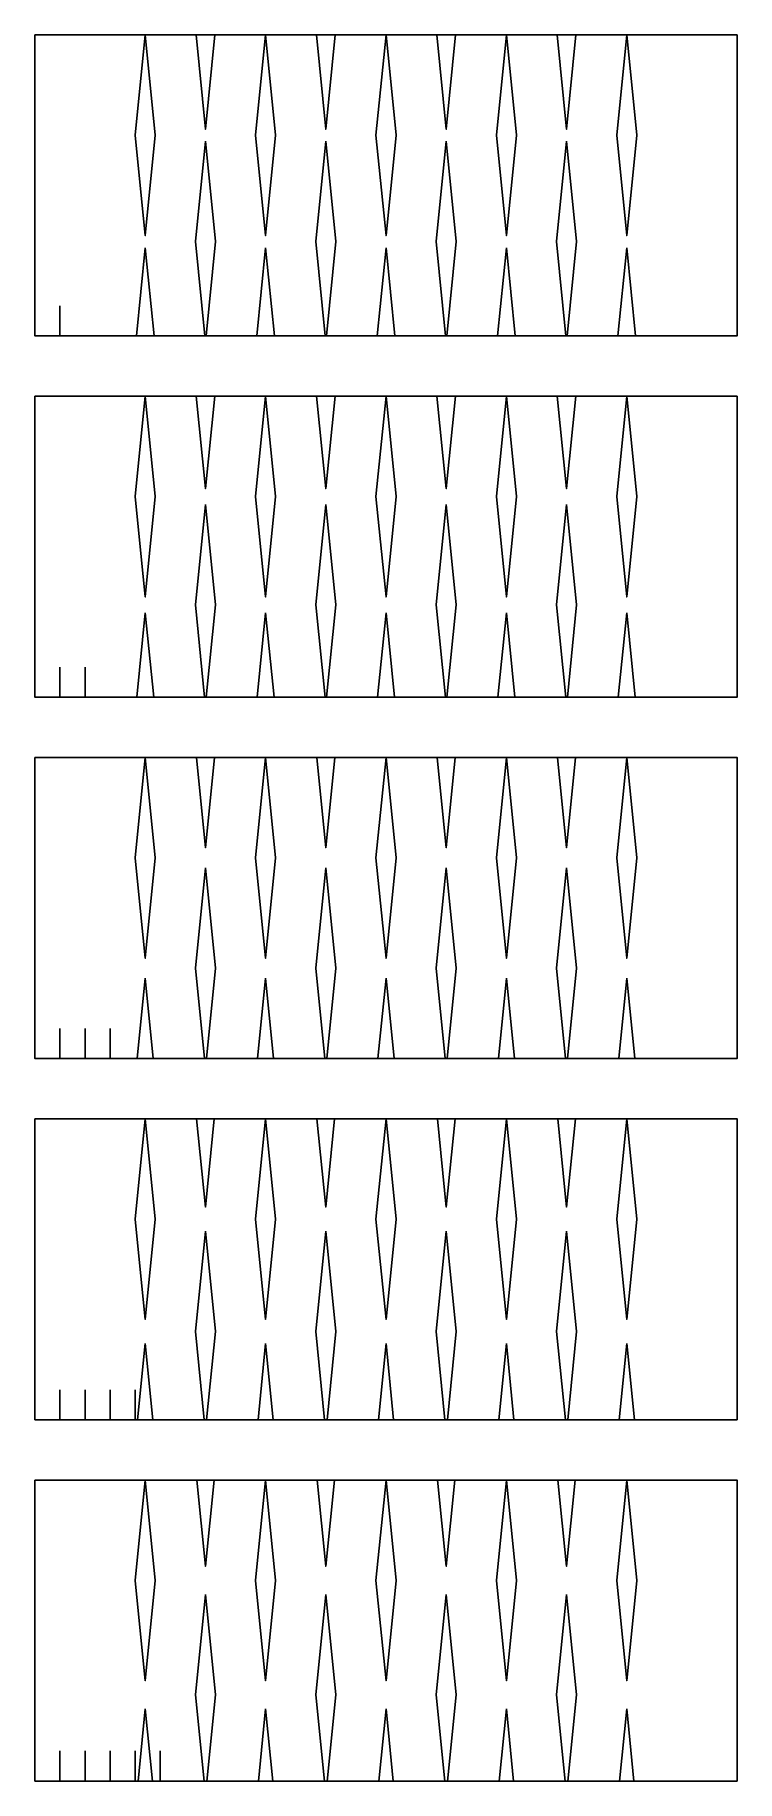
# Model space of a CAD drawing. Header units: millimetres. Extents: x 0 to 70, y 0 to 174.
import ezdxf

# ---------------------------------------------------------------- set-up
doc = ezdxf.new("R2010")
doc.units = ezdxf.units.MM
doc.layers.add('CUT', color=1, linetype='CONTINUOUS')

msp = doc.modelspace()

# ---------------------------------------------------------------- linework, layer by layer
at = {"layer": 'CUT'}
for p, q in [((10.12, 144), (11, 152.8)), ((11, 152.8), (11.88, 144)), ((22.12, 144), (23, 152.8)), ((23, 152.8), (23.88, 144)), ((34.12, 144), (35, 152.8)), ((35, 152.8), (35.88, 144)), ((46.12, 144), (47, 152.8)), ((47, 152.8), (47.88, 144)), ((58.12, 144), (59, 152.8)), ((59, 152.8), (59.88, 144)), ((2.5, 144), (2.5, 147)), ((10.16, 108), (11, 116.4)), ((11, 116.4), (11.84, 108)), ((22.16, 108), (23, 116.4)), ((23, 116.4), (23.84, 108)), ((34.16, 108), (35, 116.4)), ((35, 116.4), (35.84, 108)), ((46.16, 108), (47, 116.4)), ((47, 116.4), (47.84, 108)), ((58.16, 108), (59, 116.4)), ((59, 116.4), (59.84, 108)), ((2.5, 108), (2.5, 111)), ((5, 108), (5, 111)), ((10.2, 72), (11, 80)), ((11, 80), (11.8, 72)), ((22.2, 72), (23, 80)), ((23, 80), (23.8, 72)), ((34.2, 72), (35, 80)), ((35, 80), (35.8, 72)), ((46.2, 72), (47, 80)), ((47, 80), (47.8, 72)), ((58.2, 72), (59, 80)), ((59, 80), (59.8, 72)), ((2.5, 72), (2.5, 75)), ((5, 72), (5, 75)), ((7.5, 72), (7.5, 75)), ((10.24, 36), (11, 43.6)), ((11, 43.6), (11.76, 36)), ((22.24, 36), (23, 43.6)), ((23, 43.6), (23.76, 36)), ((34.24, 36), (35, 43.6)), ((35, 43.6), (35.76, 36)), ((46.24, 36), (47, 43.6)), ((47, 43.6), (47.76, 36)), ((58.24, 36), (59, 43.6)), ((59, 43.6), (59.76, 36)), ((2.5, 36), (2.5, 39)), ((5, 36), (5, 39)), ((7.5, 36), (7.5, 39)), ((10, 36), (10, 39)), ((10.28, 0), (11, 7.2)), ((11, 7.2), (11.72, 0)), ((22.28, 0), (23, 7.2)), ((23, 7.2), (23.72, 0)), ((34.28, 0), (35, 7.2)), ((35, 7.2), (35.72, 0)), ((46.28, 0), (47, 7.2)), ((47, 7.2), (47.72, 0)), ((58.28, 0), (59, 7.2)), ((59, 7.2), (59.72, 0)), ((2.5, 0), (2.5, 3)), ((5, 0), (5, 3)), ((7.5, 0), (7.5, 3)), ((10, 0), (10, 3)), ((12.5, 0), (12.5, 3))]:
    msp.add_line(p, q, dxfattribs=at)
for points in [[(0, 174), (70, 174), (70, 144), (0, 144), (0, 174)], [(11, 174), (12, 164), (11, 154), (10, 164), (11, 174)], [(17.94, 174), (17, 164.6), (16.06, 174)], [(23, 174), (24, 164), (23, 154), (22, 164), (23, 174)], [(29.94, 174), (29, 164.6), (28.06, 174)], [(35, 174), (36, 164), (35, 154), (34, 164), (35, 174)], [(41.94, 174), (41, 164.6), (40.06, 174)], [(47, 174), (48, 164), (47, 154), (46, 164), (47, 174)], [(53.94, 174), (53, 164.6), (52.06, 174)], [(59, 174), (60, 164), (59, 154), (58, 164), (59, 174)], [(16.94, 144), (16, 153.4), (17, 163.4)], [(17, 163.4), (18, 153.4), (17.06, 144)], [(28.94, 144), (28, 153.4), (29, 163.4)], [(29, 163.4), (30, 153.4), (29.06, 144)], [(40.94, 144), (40, 153.4), (41, 163.4)], [(41, 163.4), (42, 153.4), (41.06, 144)], [(52.94, 144), (52, 153.4), (53, 163.4)], [(53, 163.4), (54, 153.4), (53.06, 144)], [(0, 138), (70, 138), (70, 108), (0, 108), (0, 138)], [(11, 138), (12, 128), (11, 118), (10, 128), (11, 138)], [(17.92, 138), (17, 128.8), (16.08, 138)], [(23, 138), (24, 128), (23, 118), (22, 128), (23, 138)], [(29.92, 138), (29, 128.8), (28.08, 138)], [(35, 138), (36, 128), (35, 118), (34, 128), (35, 138)], [(41.92, 138), (41, 128.8), (40.08, 138)], [(47, 138), (48, 128), (47, 118), (46, 128), (47, 138)], [(53.92, 138), (53, 128.8), (52.08, 138)], [(59, 138), (60, 128), (59, 118), (58, 128), (59, 138)], [(16.92, 108), (16, 117.2), (17, 127.2)], [(17, 127.2), (18, 117.2), (17.08, 108)], [(28.92, 108), (28, 117.2), (29, 127.2)], [(29, 127.2), (30, 117.2), (29.08, 108)], [(40.92, 108), (40, 117.2), (41, 127.2)], [(41, 127.2), (42, 117.2), (41.08, 108)], [(52.92, 108), (52, 117.2), (53, 127.2)], [(53, 127.2), (54, 117.2), (53.08, 108)], [(0, 102), (70, 102), (70, 72), (0, 72), (0, 102)], [(11, 102), (12, 92), (11, 82), (10, 92), (11, 102)], [(17.9, 102), (17, 93), (16.1, 102)], [(23, 102), (24, 92), (23, 82), (22, 92), (23, 102)], [(29.9, 102), (29, 93), (28.1, 102)], [(35, 102), (36, 92), (35, 82), (34, 92), (35, 102)], [(41.9, 102), (41, 93), (40.1, 102)], [(47, 102), (48, 92), (47, 82), (46, 92), (47, 102)], [(53.9, 102), (53, 93), (52.1, 102)], [(59, 102), (60, 92), (59, 82), (58, 92), (59, 102)], [(16.9, 72), (16, 81), (17, 91)], [(17, 91), (18, 81), (17.1, 72)], [(28.9, 72), (28, 81), (29, 91)], [(29, 91), (30, 81), (29.1, 72)], [(40.9, 72), (40, 81), (41, 91)], [(41, 91), (42, 81), (41.1, 72)], [(52.9, 72), (52, 81), (53, 91)], [(53, 91), (54, 81), (53.1, 72)], [(0, 66), (70, 66), (70, 36), (0, 36), (0, 66)], [(11, 66), (12, 56), (11, 46), (10, 56), (11, 66)], [(17.88, 66), (17, 57.2), (16.12, 66)], [(23, 66), (24, 56), (23, 46), (22, 56), (23, 66)], [(29.88, 66), (29, 57.2), (28.12, 66)], [(35, 66), (36, 56), (35, 46), (34, 56), (35, 66)], [(41.88, 66), (41, 57.2), (40.12, 66)], [(47, 66), (48, 56), (47, 46), (46, 56), (47, 66)], [(53.88, 66), (53, 57.2), (52.12, 66)], [(59, 66), (60, 56), (59, 46), (58, 56), (59, 66)], [(16.88, 36), (16, 44.8), (17, 54.8)], [(17, 54.8), (18, 44.8), (17.12, 36)], [(28.88, 36), (28, 44.8), (29, 54.8)], [(29, 54.8), (30, 44.8), (29.12, 36)], [(40.88, 36), (40, 44.8), (41, 54.8)], [(41, 54.8), (42, 44.8), (41.12, 36)], [(52.88, 36), (52, 44.8), (53, 54.8)], [(53, 54.8), (54, 44.8), (53.12, 36)], [(0, 30), (70, 30), (70, 0), (0, 0), (0, 30)], [(11, 30), (12, 20), (11, 10), (10, 20), (11, 30)], [(17.86, 30), (17, 21.4), (16.14, 30)], [(23, 30), (24, 20), (23, 10), (22, 20), (23, 30)], [(29.86, 30), (29, 21.4), (28.14, 30)], [(35, 30), (36, 20), (35, 10), (34, 20), (35, 30)], [(41.86, 30), (41, 21.4), (40.14, 30)], [(47, 30), (48, 20), (47, 10), (46, 20), (47, 30)], [(53.86, 30), (53, 21.4), (52.14, 30)], [(59, 30), (60, 20), (59, 10), (58, 20), (59, 30)], [(16.86, 0), (16, 8.6), (17, 18.6)], [(17, 18.6), (18, 8.6), (17.14, 0)], [(28.86, 0), (28, 8.6), (29, 18.6)], [(29, 18.6), (30, 8.6), (29.14, 0)], [(40.86, 0), (40, 8.6), (41, 18.6)], [(41, 18.6), (42, 8.6), (41.14, 0)], [(52.86, 0), (52, 8.6), (53, 18.6)], [(53, 18.6), (54, 8.6), (53.14, 0)]]:
    msp.add_lwpolyline(points, dxfattribs=at)

doc.saveas('drawing.dxf')
